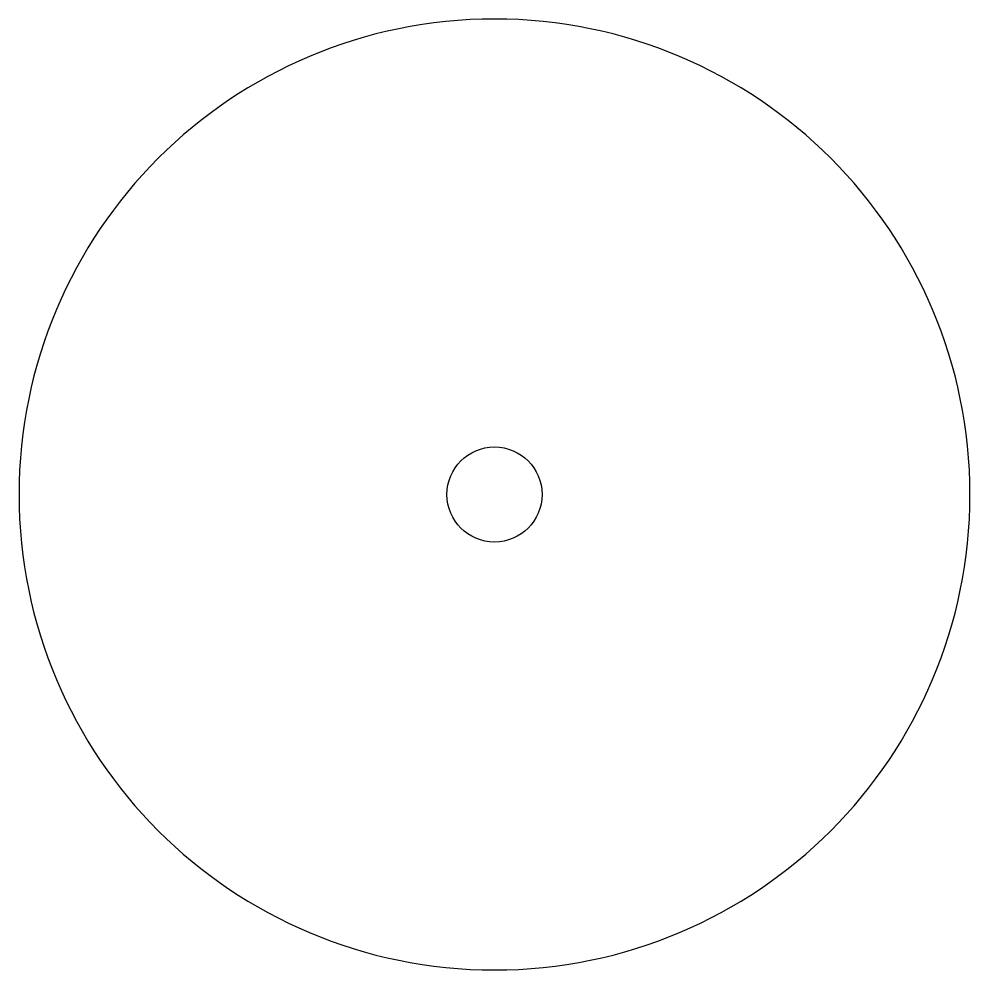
# Model space of a CAD drawing. Header units: millimetres. Extents: x 0 to 32, y 0 to 32.
import ezdxf

# ---------------------------------------------------------------- set-up
doc = ezdxf.new("R2010")
doc.units = ezdxf.units.MM
doc.layers.add('CUT', color=1, linetype='Continuous')

msp = doc.modelspace()

# ---------------------------------------------------------------- linework, layer by layer
at = {"layer": 'CUT'}
msp.add_lwpolyline([(0, 16, 1), (32, 16, 1)], format="xyb", close=True, dxfattribs=at)
msp.add_circle((16, 16), 1.6, dxfattribs=at)

doc.saveas('drawing.dxf')
